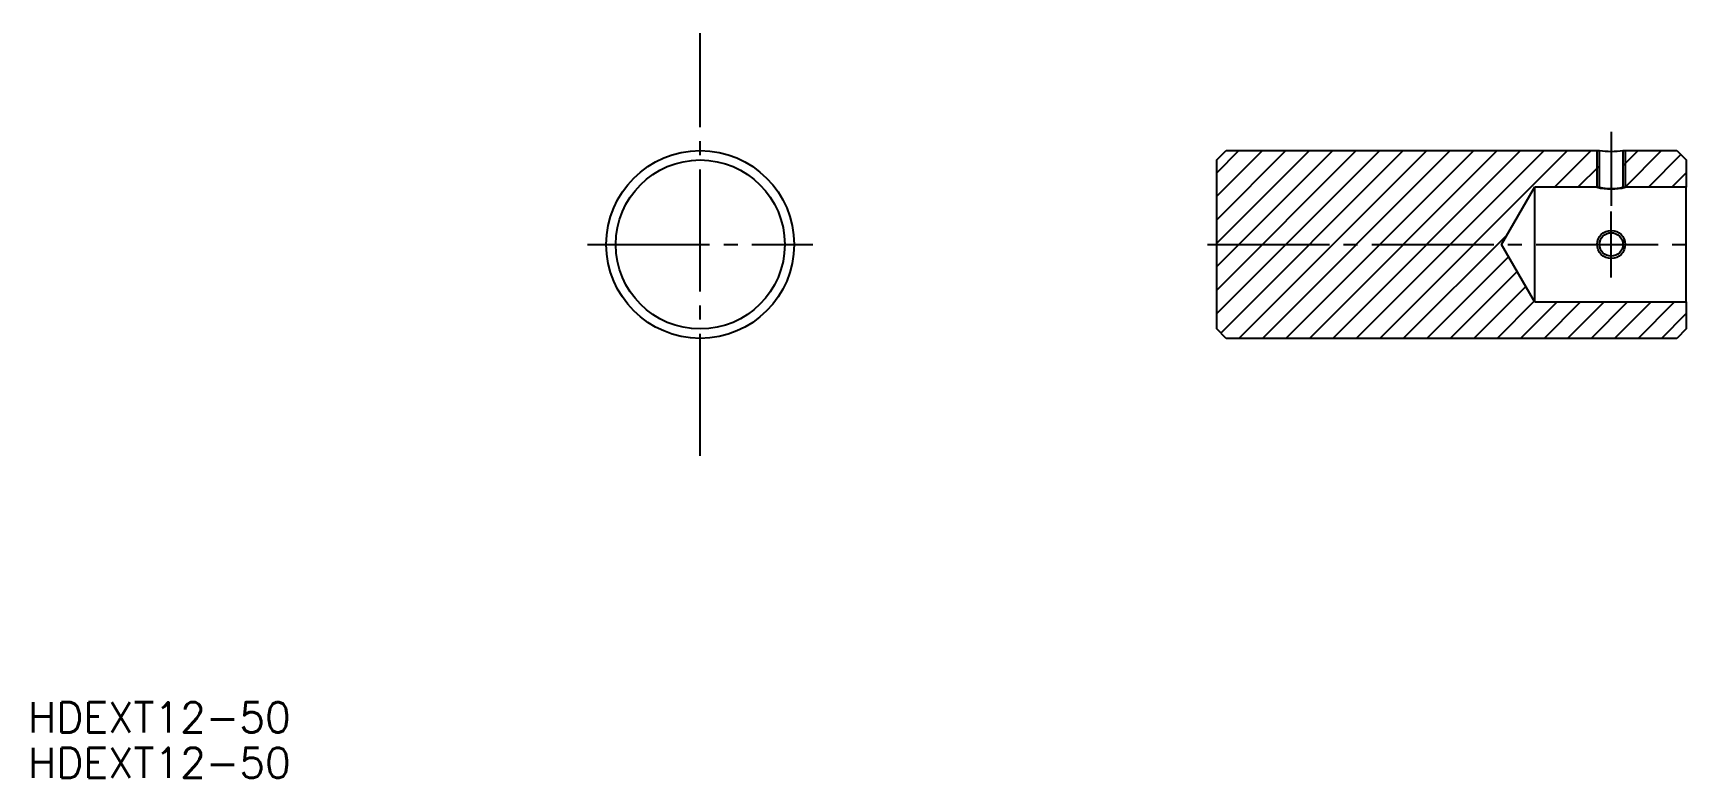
# Model space of a CAD drawing. Extents: x -28 to 149, y 157 to 236.
import ezdxf

# ---------------------------------------------------------------- set-up
doc = ezdxf.new("R2010")
doc.units = 0
doc.linetypes.add('CENTER', pattern=[17.5, 13, -1.5, 1.5, -1.5])
doc.layers.get('0').update_dxf_attribs({"linetype": 'CONTINUOUS'})
doc.layers.add('CENTER', color=1, linetype='CENTER')
doc.styles.get("Standard").update_dxf_attribs({"font": 'txt.shx', "bigfont": '@extfont2.shx'})

msp = doc.modelspace()

# ---------------------------------------------------------------- linework, layer by layer
at = {"color": 1, "linetype": 'CENTER'}
msp.add_line((140.07, 225.94), (140.07, 218.04), dxfattribs=at)
at = {"color": 7, "linetype": 'CONTINUOUS'}
for p, q in [((98.07, 222.94), (99.07, 223.94)), ((99.07, 223.94), (138.57, 223.94)), ((138.57, 223.94), (138.82, 223.94)), ((138.82, 220.04), (138.82, 223.94)), ((141.32, 223.94), (141.57, 223.94)), ((141.32, 223.94), (141.32, 220.04)), ((141.57, 223.94), (147.07, 223.94)), ((147.07, 223.94), (148.07, 222.94)), ((98.07, 204.94), (98.07, 222.94)), ((148.07, 222.94), (148.07, 220.04)), ((128.39, 213.94), (131.94, 220.09)), ((131.94, 207.79), (131.94, 220.09)), ((131.94, 220.09), (138.57, 220.09)), ((138.57, 220.04), (138.82, 220.04)), ((138.57, 220.04), (138.82, 220.04)), ((141.32, 220.04), (141.57, 220.04)), ((141.32, 220.04), (141.57, 220.04)), ((141.57, 220.09), (148.07, 220.09)), ((148.07, 207.84), (148.07, 220.04)), ((148.07, 207.84), (148.07, 220.04)), ((131.94, 207.79), (128.39, 213.94)), ((148.07, 207.79), (131.94, 207.79)), ((148.07, 207.84), (148.07, 204.94)), ((99.07, 203.94), (98.07, 204.94)), ((147.07, 203.94), (99.07, 203.94)), ((148.07, 204.94), (147.07, 203.94))]:
    msp.add_line(p, q, dxfattribs=at)
at = {"color": 3, "linetype": 'CONTINUOUS'}
for p, q in [((98.07, 221.58), (100.43, 223.94)), ((98.07, 219.08), (102.93, 223.94)), ((98.07, 216.58), (105.43, 223.94)), ((98.07, 214.08), (107.93, 223.94)), ((98.07, 211.58), (110.43, 223.94)), ((98.07, 209.08), (112.93, 223.94)), ((98.07, 206.58), (115.43, 223.94)), ((98.5, 204.51), (117.93, 223.94)), ((100.43, 203.94), (120.43, 223.94)), ((102.93, 203.94), (122.93, 223.94)), ((105.43, 203.94), (125.43, 223.94)), ((107.93, 203.94), (127.93, 223.94)), ((110.43, 203.94), (130.43, 223.94)), ((112.93, 203.94), (132.93, 223.94)), ((115.43, 203.94), (135.43, 223.94)), ((134.08, 220.09), (137.93, 223.94)), ((138.57, 220.04), (138.57, 223.94)), ((141.32, 222.33), (142.93, 223.94)), ((141.57, 223.94), (141.57, 220.04)), ((141.58, 220.09), (145.43, 223.94)), ((144.08, 220.09), (147.5, 223.51)), ((136.53, 220.04), (138.82, 222.33)), ((146.58, 220.09), (148.07, 221.58)), ((117.93, 203.94), (129.02, 215.02)), ((120.43, 203.94), (129.14, 212.64)), ((122.93, 203.94), (130.05, 211.06)), ((125.43, 203.94), (130.97, 209.47)), ((127.93, 203.94), (131.88, 207.89)), ((130.43, 203.94), (134.28, 207.79)), ((132.93, 203.94), (136.78, 207.79)), ((135.43, 203.94), (139.28, 207.79)), ((137.93, 203.94), (141.78, 207.79)), ((140.43, 203.94), (144.28, 207.79)), ((142.93, 203.94), (146.78, 207.79)), ((145.43, 203.94), (148.07, 206.58))]:
    msp.add_line(p, q, dxfattribs=at)
at = {"color": 9, "linetype": 'CONTINUOUS'}
msp.add_line((33.19, 215.44), (33.19, 215.44), dxfattribs=at)
at = {"color": 7, "linetype": 'CONTINUOUS'}
for centre, radius in [((43.07, 213.94), 10), ((43.07, 213.94), 9), ((140.07, 213.94), 1.25), ((140.07, 213.94), 1.25)]:
    msp.add_circle(centre, radius, dxfattribs=at)
at = {"color": 3, "linetype": 'CONTINUOUS'}
msp.add_circle((140.07, 213.94), 1.5, dxfattribs=at)
msp.add_circle((140.07, 213.94), 1.5, dxfattribs=at)
at = {"color": 7, "linetype": 'CONTINUOUS'}
for centre, radius, start, end in [((140.07, 233.86), 10, 262.8192, 277.1808), ((140.07, 226.01), 6.1, 258.1757, 281.8243)]:
    msp.add_arc(centre, radius, start, end, dxfattribs=at)
at = {"color": 3, "linetype": 'CONTINUOUS'}
msp.add_arc((140.07, 225.95), 6.1, 255.7649, 284.2351, dxfattribs=at)
at = {"layer": 'CENTER', "color": 1, "linetype": 'CENTER'}
for p, q in [((140.07, 210.44), (140.07, 217.44)), ((140.07, 210.44), (140.07, 217.44)), ((31.07, 213.94), (55.07, 213.94)), ((97.07, 213.94), (149.07, 213.94))]:
    msp.add_line(p, q, dxfattribs=at)
msp.add_polyline3d([(43.07, 191.44, 0), (43.07, 236.44, 0)], dxfattribs=at)

# ---------------------------------------------------------------- texts
at = {"color": 7}
for p in [(-28.5, 161.98), (-28.5, 157.14)]:
    msp.add_text('HDEXT12-50', height=3.2, dxfattribs=at).set_placement(p)

doc.saveas('drawing.dxf')
